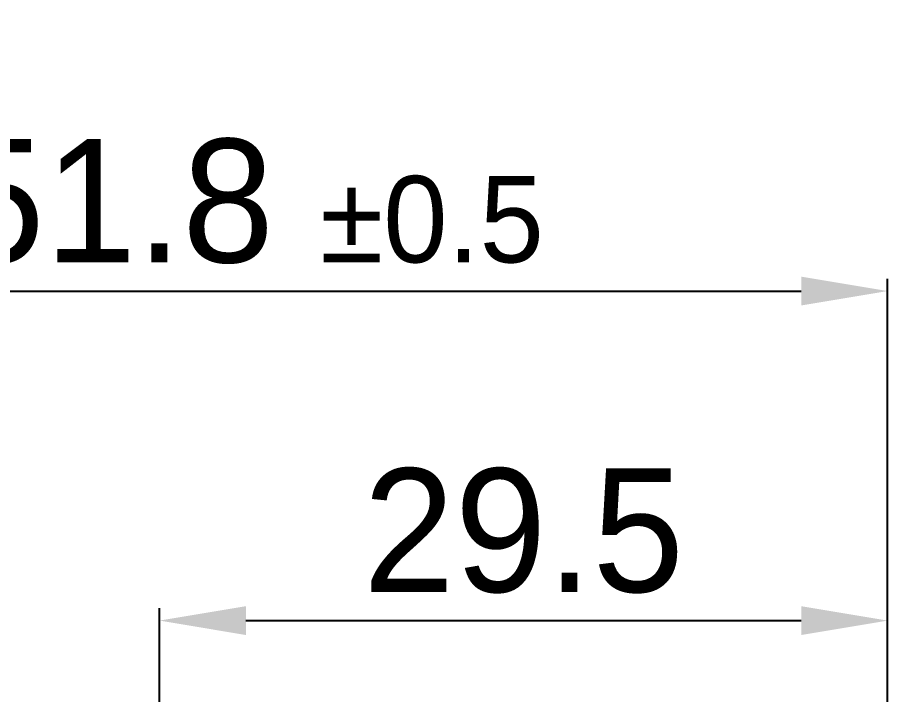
# Model space of a CAD drawing. Header units: millimetres. Extents: x 0 to 594, y 0 to 420.
# Drawn here: x 214.74 to 250, y 301.33 to 328.75 of the extents above; entities that cross this region are included whole.
import ezdxf

# ---------------------------------------------------------------- set-up
doc = ezdxf.new("R2010")
doc.units = ezdxf.units.MM
doc.header["$PDSIZE"] = -1
doc.layers.add('치수', color=4, linetype='Continuous')
doc.styles.add('누리로봇 문자스타일_20230829', font='GOTHIC.TTF')
doc.dimstyles.new('A2기본 치수스타일', dxfattribs={"dimtxt": 4, "dimasz": 4, "dimexe": 0.5, "dimexo": 0.3, "dimgap": 1, "dimtad": 1, "dimtoh": 1, "dimdec": 1, "dimzin": 12, "dimdsep": 46, "dimtxsty": '누리로봇 문자스타일_20230829', "dimcen": 0.09, "dimclrd": 3, "dimclre": 3, "dimclrt": 3, "dimadec": 0, "dimazin": 3, "dimtm": 1e-09, "dimtfac": 1, "dimtdec": 1, "dimtofl": 0, "dimtmove": 0, "dimatfit": 3, "dimfxl": 1, "dimfrac": 2, "dimarcsym": 0})

# ---------------------------------------------------------------- blocks, each defined once
blk = doc.blocks.new('*D62')
at = {"layer": 'Defpoints', "color": 0}
for p in [(250, 317.671), (198.2, 289.5), (250, 234.5)]:
    blk.add_point(p, dxfattribs=at)
at = {"layer": '치수', "color": 3, "lineweight": -2}
for p, q in [((198.2, 289.8), (198.2, 318.171)), ((250, 234.8), (250, 318.171)), ((201.7, 317.671), (246.5, 317.671))]:
    blk.add_line(p, q, dxfattribs=at)
at = {"layer": '치수', "color": 3}
for points in [[(201.7, 318.254), (201.7, 317.087), (198.2, 317.671)], [(246.5, 318.254), (246.5, 317.087), (250, 317.671)]]:
    blk.add_solid(points, dxfattribs=at)
at = {"layer": '치수', "color": 3, "insert": (224.1, 321.296), "char_height": 5, "attachment_point": 5, "style": '누리로봇 문자스타일_20230829'}
blk.add_mtext('51.8 {\\H0.7x;%%P0.5}', dxfattribs=at)
blk = doc.blocks.new('*D63')
at = {"layer": 'Defpoints', "color": 0}
for p in [(250, 304.326), (220.5, 300.65), (250, 234.5)]:
    blk.add_point(p, dxfattribs=at)
at = {"layer": '치수', "color": 3, "lineweight": -2}
for p, q in [((220.5, 300.95), (220.5, 304.826)), ((250, 234.8), (250, 304.826)), ((224, 304.326), (246.5, 304.326))]:
    blk.add_line(p, q, dxfattribs=at)
at = {"layer": '치수', "color": 3}
for points in [[(224, 304.909), (224, 303.742), (220.5, 304.326)], [(246.5, 304.909), (246.5, 303.742), (250, 304.326)]]:
    blk.add_solid(points, dxfattribs=at)
at = {"layer": '치수', "color": 3, "insert": (235.25, 307.951), "char_height": 5, "attachment_point": 5, "style": '누리로봇 문자스타일_20230829'}
blk.add_mtext('29.5', dxfattribs=at)

msp = doc.modelspace()

# ---------------------------------------------------------------- dimensions: what is measured, and where the dimension line sits
at = {"layer": '치수'}
for base, p1, text, picture, middle in [((250, 317.671), (198.2, 289.5), '51.8 {\\H0.7x;%%P0.5}', '*D62', (224.1, 321.296)), ((250, 304.326), (220.5, 300.65), '29.5', '*D63', (235.25, 307.951))]:
    dim = msp.add_linear_dim(base=base, p1=p1, p2=(250, 234.5), text=text, dimstyle='A2기본 치수스타일', override={"dimtxt": 5, "dimasz": 3.5}, dxfattribs=at)
    dim.commit()
    dim.dimension.update_dxf_attribs({"geometry": picture, "text_midpoint": middle})

doc.saveas('drawing.dxf')
